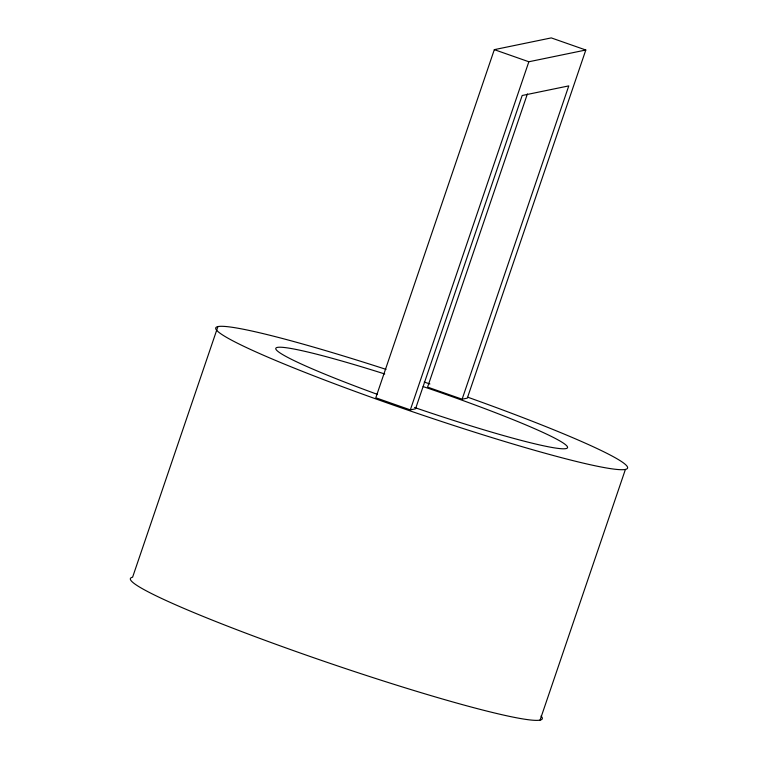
<?xml version="1.0" encoding="UTF-8"?>
<svg xmlns="http://www.w3.org/2000/svg" width="758" height="758" viewBox="0 0 758 758"><rect width="100%" height="100%" fill="white"/><g stroke="black" fill="none" stroke-linecap="round" stroke-linejoin="round"><path stroke-width="1.14" d="M217.925 326.565L132.593 577.226A217.555 15.937 18.8 0 0 332.639 664.235A217.555 15.937 18.8 0 0 541.041 716.035M462.115 399.21L467.298 398.139L585.811 50.009L551.274 37.9L494.32 49.649L375.797 397.779L410.334 409.889L415.517 408.827L522.177 95.499L568.775 85.891L462.115 399.21L427.588 387.101L527.388 93.926M410.334 409.889L528.847 61.758L585.811 50.009M540.075 720.1L625.407 469.439M494.32 49.649L528.847 61.758M467.942 397.268A217.555 15.937 18.8 0 1 589.733 464.607A217.555 15.937 18.8 0 1 247.563 348.083A217.555 15.937 18.8 0 1 386.011 369.364M424.234 382.051A217.555 15.937 18.8 0 1 429.881 383.974M423.154 386.589A154.073 11.285 18.8 0 1 567.505 447.703A154.073 11.285 18.8 0 1 414.531 407.491M377.484 394.406A154.073 11.285 18.8 0 1 275.808 348.339A154.073 11.285 18.8 0 1 384.742 373.978"/></g></svg>
